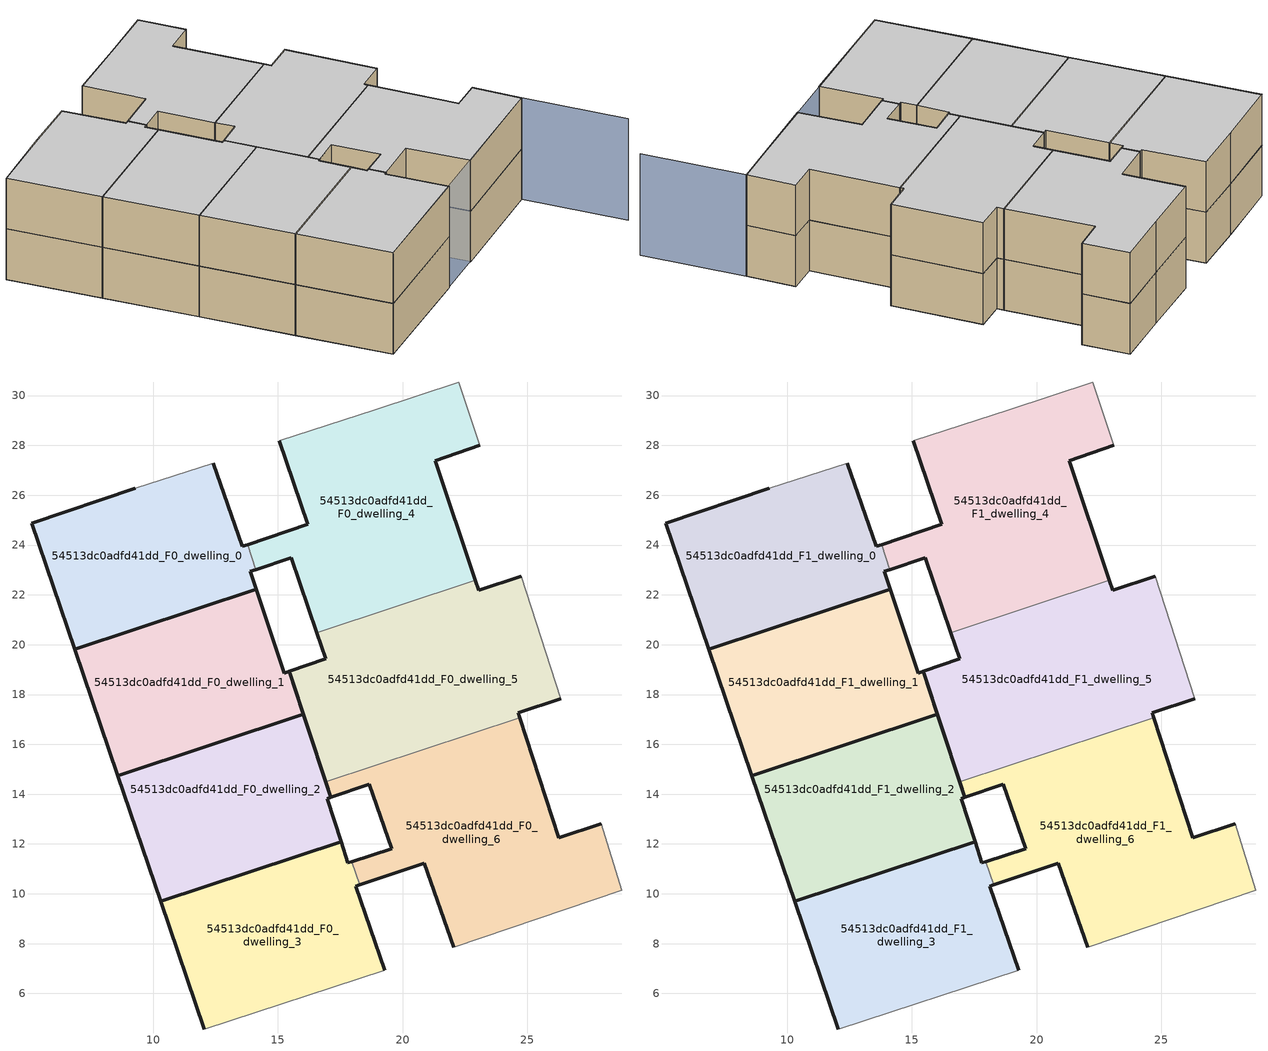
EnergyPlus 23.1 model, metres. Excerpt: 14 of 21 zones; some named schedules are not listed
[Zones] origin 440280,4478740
54513dc0adfd41dd_F0_dwelling_0
 floor ground (EU_floor_Construction): 14.12,22.22 13.88,22.94 14.11,23.01 13.78,24.01 13.57,23.94 12.4,27.29 9.27,26.29 5.11,24.88 6.84,19.82 z0
 wall outside (EU_wall_Construction): 14.11,23.01 13.88,22.94 14.12,22.22 6.83,19.82 / 6.84,19.82 5.11,24.88 9.27,26.29 / 12.4,27.29 13.57,23.94 13.78,24.01 z0:3
 wall adiabatic (EU_wall_Construction): 9.27,26.29 12.4,27.29 z0:3
 wall to 54513dc0adfd41dd_F0_dwelling_4 (EU_wall_Construction): 13.78,24.01 14.11,23.01 z0:3
54513dc0adfd41dd_F0_dwelling_1
 floor ground (EU_floor_Construction): 16.02,17.2 15.45,18.93 15.25,18.86 14.12,22.22 6.84,19.82 8.57,14.74 z0
 wall outside (EU_wall_Construction): 6.83,19.82 14.12,22.22 15.25,18.86 15.45,18.93 16.02,17.2 8.57,14.74 6.84,19.82 z0:3
54513dc0adfd41dd_F0_dwelling_2
 floor ground (EU_floor_Construction): 17.54,12.08 16.98,13.83 17.12,13.87 16.02,17.2 8.57,14.74 10.29,9.69 z0
 wall outside (EU_wall_Construction): 10.29,9.69 8.57,14.74 16.02,17.2 17.12,13.87 16.98,13.83 17.54,12.08 10.29,9.69 z0:3
54513dc0adfd41dd_F0_dwelling_3
 floor ground (EU_floor_Construction): 19.28,6.93 18.13,10.31 18.28,10.36 17.97,11.3 17.81,11.24 17.54,12.08 10.29,9.69 12.04,4.57 z0
 wall outside (EU_wall_Construction): 18.28,10.36 18.13,10.31 19.28,6.93 / 12.04,4.57 10.29,9.69 17.54,12.08 17.81,11.24 17.97,11.3 z0:3
 wall adiabatic (EU_wall_Construction): 19.28,6.93 12.04,4.57 z0:3
 wall to 54513dc0adfd41dd_F0_dwelling_6 (EU_wall_Construction): 17.97,11.3 18.28,10.36 z0:3
54513dc0adfd41dd_F0_dwelling_4
 floor ground (EU_floor_Construction): 22.93,22.58 21.32,27.38 23.1,28 22.26,30.54 18.9,29.44 15.06,28.19 16.18,24.83 13.78,24.01 14.11,23.01 15.54,23.48 16.56,20.48 z0
 wall outside (EU_wall_Construction): 23.1,28 21.32,27.38 22.93,22.58 / 16.56,20.48 15.54,23.48 14.11,23.01 / 13.78,24.01 16.18,24.83 15.06,28.19 z0:3
 wall adiabatic (EU_wall_Construction): 15.06,28.19 18.9,29.44 22.26,30.54 23.1,28 z0:3
 wall to 54513dc0adfd41dd_F0_dwelling_5 (EU_wall_Construction): 22.93,22.58 16.56,20.48 z0:3
54513dc0adfd41dd_F0_dwelling_5
 floor ground (EU_floor_Construction): 24.71,17.06 24.65,17.27 26.35,17.83 24.78,22.74 23.06,22.19 22.93,22.58 16.56,20.48 16.91,19.43 15.45,18.93 16.91,14.49 z0
 wall outside (EU_wall_Construction): 26.35,17.83 24.65,17.27 24.71,17.06 / 16.91,14.49 15.45,18.93 16.91,19.43 16.56,20.48 / 22.93,22.58 23.06,22.19 24.78,22.74 z0:3
 wall adiabatic (EU_wall_Construction): 24.78,22.74 26.35,17.83 z0:3
 wall to 54513dc0adfd41dd_F0_dwelling_6 (EU_wall_Construction): 24.71,17.06 16.91,14.49 z0:3
54513dc0adfd41dd_F0_dwelling_6
 floor ground (EU_floor_Construction): 28.8,10.14 27.99,12.8 26.27,12.25 24.71,17.06 16.91,14.49 17.12,13.87 18.65,14.4 19.56,11.82 17.97,11.3 18.28,10.36 20.88,11.23 22.06,7.86 z0
 wall outside (EU_wall_Construction): 22.06,7.86 20.88,11.23 18.28,10.36 / 17.97,11.3 19.56,11.82 18.65,14.4 17.12,13.87 16.91,14.49 / 24.71,17.06 26.27,12.25 27.99,12.8 z0:3
 wall adiabatic (EU_wall_Construction): 27.99,12.8 28.8,10.14 22.06,7.86 z0:3
54513dc0adfd41dd_F1_dwelling_0
 floor to 54513dc0adfd41dd_F0_dwelling_0 (EU_floor_Construction): 14.12,22.22 13.88,22.94 14.11,23.01 13.78,24.01 13.57,23.94 12.4,27.29 9.27,26.29 5.11,24.88 6.83,19.82 z3
 wall outside (EU_wall_Construction): 14.11,23.01 13.88,22.94 14.12,22.22 6.83,19.82 / 6.84,19.82 5.11,24.88 9.27,26.29 / 12.4,27.29 13.57,23.94 13.78,24.01 z3:6
 wall adiabatic (EU_wall_Construction): 9.27,26.29 12.4,27.29 z3:6
 wall to 54513dc0adfd41dd_F1_dwelling_4 (EU_wall_Construction): 13.78,24.01 14.11,23.01 z3:6
 ceiling to 54513dc0adfd41dd_F2_dwelling_0 (EU_floor_Construction): 12.4,27.29 13.57,23.94 13.78,24.01 14.11,23.01 13.88,22.94 14.12,22.22 6.83,19.82 5.11,24.88 9.27,26.29 z6
54513dc0adfd41dd_F1_dwelling_1
 floor to 54513dc0adfd41dd_F0_dwelling_1 (EU_floor_Construction): 16.02,17.2 15.45,18.93 15.25,18.86 14.12,22.22 6.83,19.82 8.57,14.74 z3
 wall outside (EU_wall_Construction): 6.83,19.82 14.12,22.22 15.25,18.86 15.45,18.93 16.02,17.2 8.57,14.74 6.84,19.82 z3:6
 ceiling to 54513dc0adfd41dd_F2_dwelling_1 (EU_floor_Construction): 14.12,22.22 15.25,18.86 15.45,18.93 16.02,17.2 8.57,14.74 6.83,19.82 z6
54513dc0adfd41dd_F1_dwelling_2
 floor to 54513dc0adfd41dd_F0_dwelling_2 (EU_floor_Construction): 17.54,12.08 16.98,13.83 17.12,13.87 16.02,17.2 8.57,14.74 10.29,9.69 z3
 wall outside (EU_wall_Construction): 10.29,9.69 8.57,14.74 16.02,17.2 17.12,13.87 16.98,13.83 17.54,12.08 10.29,9.69 z3:6
 ceiling to 54513dc0adfd41dd_F2_dwelling_2 (EU_floor_Construction): 16.02,17.2 17.12,13.87 16.98,13.83 17.54,12.08 10.29,9.69 8.57,14.74 z6
54513dc0adfd41dd_F1_dwelling_3
 floor to 54513dc0adfd41dd_F0_dwelling_3 (EU_floor_Construction): 19.28,6.93 18.13,10.31 18.28,10.36 17.97,11.3 17.81,11.24 17.54,12.08 10.29,9.69 12.04,4.57 z3
 wall outside (EU_wall_Construction): 18.28,10.36 18.13,10.31 19.28,6.93 / 12.04,4.57 10.29,9.69 17.54,12.08 17.81,11.24 17.97,11.3 z3:6
 wall adiabatic (EU_wall_Construction): 19.28,6.93 12.04,4.57 z3:6
 wall to 54513dc0adfd41dd_F1_dwelling_6 (EU_wall_Construction): 17.97,11.3 18.28,10.36 z3:6
 ceiling to 54513dc0adfd41dd_F2_dwelling_3 (EU_floor_Construction): 17.97,11.3 18.28,10.36 18.13,10.31 19.28,6.93 12.04,4.57 10.29,9.69 17.54,12.08 17.81,11.24 z6
54513dc0adfd41dd_F1_dwelling_4
 floor to 54513dc0adfd41dd_F0_dwelling_4 (EU_floor_Construction): 22.93,22.58 21.32,27.38 23.1,28 22.26,30.54 18.9,29.44 15.06,28.19 16.18,24.83 13.78,24.01 14.11,23.01 15.54,23.48 16.56,20.48 z3
 wall outside (EU_wall_Construction): 23.1,28 21.32,27.38 22.93,22.58 / 16.56,20.48 15.54,23.48 14.11,23.01 / 13.78,24.01 16.18,24.83 15.06,28.19 z3:6
 wall adiabatic (EU_wall_Construction): 15.06,28.19 18.9,29.44 22.26,30.54 23.1,28 z3:6
 wall to 54513dc0adfd41dd_F1_dwelling_5 (EU_wall_Construction): 22.93,22.58 16.56,20.48 z3:6
 ceiling to 54513dc0adfd41dd_F2_dwelling_4 (EU_floor_Construction): 22.26,30.54 23.1,28 21.32,27.38 22.93,22.58 16.56,20.48 15.54,23.48 14.11,23.01 13.78,24.01 16.18,24.83 15.06,28.19 18.9,29.44 z6
54513dc0adfd41dd_F1_dwelling_5
 floor to 54513dc0adfd41dd_F0_dwelling_5 (EU_floor_Construction): 24.71,17.06 24.65,17.27 26.35,17.83 24.77,22.74 23.06,22.19 22.93,22.58 16.56,20.48 16.91,19.43 15.45,18.93 16.91,14.49 z3
 wall outside (EU_wall_Construction): 26.35,17.83 24.65,17.27 24.71,17.06 / 16.91,14.49 15.45,18.93 16.91,19.43 16.56,20.48 / 22.93,22.58 23.06,22.19 24.78,22.74 z3:6
 wall adiabatic (EU_wall_Construction): 24.78,22.74 26.35,17.83 z3:6
 wall to 54513dc0adfd41dd_F1_dwelling_6 (EU_wall_Construction): 24.71,17.06 16.91,14.49 z3:6
 ceiling to 54513dc0adfd41dd_F2_dwelling_5 (EU_floor_Construction): 24.77,22.74 26.35,17.83 24.65,17.27 24.71,17.06 16.91,14.49 15.45,18.93 16.91,19.43 16.56,20.48 22.93,22.58 23.06,22.19 z6
54513dc0adfd41dd_F1_dwelling_6
 floor to 54513dc0adfd41dd_F0_dwelling_6 (EU_floor_Construction): 28.8,10.14 27.99,12.8 26.27,12.25 24.71,17.06 16.91,14.49 17.12,13.87 18.65,14.4 19.56,11.82 17.97,11.3 18.28,10.36 20.88,11.23 22.06,7.86 z3
 wall outside (EU_wall_Construction): 22.06,7.86 20.88,11.23 18.28,10.36 / 17.97,11.3 19.56,11.82 18.65,14.4 17.12,13.87 16.91,14.49 / 24.71,17.06 26.27,12.25 27.99,12.8 z3:6
 wall adiabatic (EU_wall_Construction): 27.99,12.8 28.8,10.14 22.06,7.86 z3:6
 ceiling to 54513dc0adfd41dd_F2_dwelling_6 (EU_floor_Construction): 24.71,17.06 26.27,12.25 27.99,12.8 28.8,10.14 22.06,7.86 20.88,11.23 18.28,10.36 17.97,11.3 19.56,11.82 18.65,14.4 17.12,13.87 16.91,14.49 z6
shading: 12.04,4.57 28.8,10.15 / 28.8,10.15 30.67,4.54 z0:6
[Building]
EU S2 Campaign: North Axis=0; Terrain=City; Solar Distribution=FullExterior
[Site:Location]
Madrid: Latitude=40.5; Longitude=-3.5; Time Zone=1; Elevation=609
[SizingPeriod:WeatherFileDays]
AnnualSizingPeriod: Begin Month=1; Begin Day of Month=1; End Month=12; End Day of Month=31; Day of Week for Start Day=Monday; Use Weather File Daylight Saving Period=No; Use Weather File Rain and Snow Indicators=No
[MATERIAL]
EU_InternalMass_Material: Roughness=MediumRough; Thickness=0.1; Conductivity=1; Density=1800; Specific Heat=900; Thermal Absorptance=0.9; Solar Absorptance=0.7; Visible Absorptance=0.7
[MATERIAL:NOMASS] Roughness=MediumRough; Thermal Absorptance=0.9; Solar Absorptance=0.7; Visible Absorptance=0.7
Name | Thermal Resistance
EU_wall_NoMass | 0.419739
EU_floor_NoMass | 0.608284
[CONSTRUCTION]
EU_wall_Construction: EU_wall_NoMass
EU_floor_Construction: EU_floor_NoMass
EU_InternalMass_Construction: EU_InternalMass_Material
[ZONE] Type=1; Multiplier=1; Ceiling Height=autocalculate; Floor Area=autocalculate; Part of Total Floor Area=Yes
Name | Volume
54513dc0adfd41dd_F0_dwelling_0 | 124.376
54513dc0adfd41dd_F1_dwelling_0 | 124.375
54513dc0adfd41dd_F0_dwelling_1 | 124.39
54513dc0adfd41dd_F1_dwelling_1 | 124.389
54513dc0adfd41dd_F0_dwelling_2; 54513dc0adfd41dd_F1_dwelling_2 | 124.381
54513dc0adfd41dd_F0_dwelling_3; 54513dc0adfd41dd_F1_dwelling_3 | 124.374
54513dc0adfd41dd_F0_dwelling_4; 54513dc0adfd41dd_F1_dwelling_4 | 165.84
54513dc0adfd41dd_F0_dwelling_5; 54513dc0adfd41dd_F1_dwelling_5 | 165.824
54513dc0adfd41dd_F0_dwelling_6; 54513dc0adfd41dd_F1_dwelling_6 | 165.831
[INTERNALMASS] Construction=EU_InternalMass_Construction
Name | Zone or ZoneList | Surface Area
54513dc0adfd41dd_F0_dwelling_0_EU_InternalMass | 54513dc0adfd41dd_F0_dwelling_0 | 41.4585
54513dc0adfd41dd_F0_dwelling_1_EU_InternalMass | 54513dc0adfd41dd_F0_dwelling_1 | 41.4634
54513dc0adfd41dd_F0_dwelling_2_EU_InternalMass | 54513dc0adfd41dd_F0_dwelling_2 | 41.4605
54513dc0adfd41dd_F0_dwelling_3_EU_InternalMass | 54513dc0adfd41dd_F0_dwelling_3 | 41.458
54513dc0adfd41dd_F0_dwelling_4_EU_InternalMass | 54513dc0adfd41dd_F0_dwelling_4 | 55.2801
54513dc0adfd41dd_F0_dwelling_5_EU_InternalMass | 54513dc0adfd41dd_F0_dwelling_5 | 55.2747
54513dc0adfd41dd_F0_dwelling_6_EU_InternalMass | 54513dc0adfd41dd_F0_dwelling_6 | 55.2771
54513dc0adfd41dd_F1_dwelling_0_EU_InternalMass | 54513dc0adfd41dd_F1_dwelling_0 | 41.4585
54513dc0adfd41dd_F1_dwelling_1_EU_InternalMass | 54513dc0adfd41dd_F1_dwelling_1 | 41.4634
54513dc0adfd41dd_F1_dwelling_2_EU_InternalMass | 54513dc0adfd41dd_F1_dwelling_2 | 41.4605
54513dc0adfd41dd_F1_dwelling_3_EU_InternalMass | 54513dc0adfd41dd_F1_dwelling_3 | 41.458
54513dc0adfd41dd_F1_dwelling_4_EU_InternalMass | 54513dc0adfd41dd_F1_dwelling_4 | 55.2801
54513dc0adfd41dd_F1_dwelling_5_EU_InternalMass | 54513dc0adfd41dd_F1_dwelling_5 | 55.2747
54513dc0adfd41dd_F1_dwelling_6_EU_InternalMass | 54513dc0adfd41dd_F1_dwelling_6 | 55.2771
[OTHEREQUIPMENT] Fuel Type=Electricity; Design Level Calculation Method=Watts/Area; Power per Zone Floor Area=1; Fraction Latent=0; Fraction Radiant=0; Fraction Lost=0; Carbon Dioxide Generation Rate=0; EndUse Subcategory=EU_Step8_InternalGains
Name | Zone or ZoneList or Space or SpaceList | Schedule
EU_Step8_InternalGain_54513dc0adfd41dd_F0_dwelling_0_f000 | 54513dc0adfd41dd_F0_dwelling_0 | EU_Step8_GainSchedule_54513dc0adfd41dd_F0_dwelling_0_f000
EU_Step8_InternalGain_54513dc0adfd41dd_F0_dwelling_1_f000 | 54513dc0adfd41dd_F0_dwelling_1 | EU_Step8_GainSchedule_54513dc0adfd41dd_F0_dwelling_1_f000
EU_Step8_InternalGain_54513dc0adfd41dd_F0_dwelling_2_f000 | 54513dc0adfd41dd_F0_dwelling_2 | EU_Step8_GainSchedule_54513dc0adfd41dd_F0_dwelling_2_f000
EU_Step8_InternalGain_54513dc0adfd41dd_F0_dwelling_3_f000 | 54513dc0adfd41dd_F0_dwelling_3 | EU_Step8_GainSchedule_54513dc0adfd41dd_F0_dwelling_3_f000
EU_Step8_InternalGain_54513dc0adfd41dd_F0_dwelling_4_f000 | 54513dc0adfd41dd_F0_dwelling_4 | EU_Step8_GainSchedule_54513dc0adfd41dd_F0_dwelling_4_f000
EU_Step8_InternalGain_54513dc0adfd41dd_F0_dwelling_5_f000 | 54513dc0adfd41dd_F0_dwelling_5 | EU_Step8_GainSchedule_54513dc0adfd41dd_F0_dwelling_5_f000
EU_Step8_InternalGain_54513dc0adfd41dd_F0_dwelling_6_f000 | 54513dc0adfd41dd_F0_dwelling_6 | EU_Step8_GainSchedule_54513dc0adfd41dd_F0_dwelling_6_f000
EU_Step8_InternalGain_54513dc0adfd41dd_F1_dwelling_0_f000 | 54513dc0adfd41dd_F1_dwelling_0 | EU_Step8_GainSchedule_54513dc0adfd41dd_F1_dwelling_0_f000
EU_Step8_InternalGain_54513dc0adfd41dd_F1_dwelling_1_f000 | 54513dc0adfd41dd_F1_dwelling_1 | EU_Step8_GainSchedule_54513dc0adfd41dd_F1_dwelling_1_f000
EU_Step8_InternalGain_54513dc0adfd41dd_F1_dwelling_2_f000 | 54513dc0adfd41dd_F1_dwelling_2 | EU_Step8_GainSchedule_54513dc0adfd41dd_F1_dwelling_2_f000
EU_Step8_InternalGain_54513dc0adfd41dd_F1_dwelling_3_f000 | 54513dc0adfd41dd_F1_dwelling_3 | EU_Step8_GainSchedule_54513dc0adfd41dd_F1_dwelling_3_f000
EU_Step8_InternalGain_54513dc0adfd41dd_F1_dwelling_4_f000 | 54513dc0adfd41dd_F1_dwelling_4 | EU_Step8_GainSchedule_54513dc0adfd41dd_F1_dwelling_4_f000
EU_Step8_InternalGain_54513dc0adfd41dd_F1_dwelling_5_f000 | 54513dc0adfd41dd_F1_dwelling_5 | EU_Step8_GainSchedule_54513dc0adfd41dd_F1_dwelling_5_f000
EU_Step8_InternalGain_54513dc0adfd41dd_F1_dwelling_6_f000 | 54513dc0adfd41dd_F1_dwelling_6 | EU_Step8_GainSchedule_54513dc0adfd41dd_F1_dwelling_6_f000
[ZONEVENTILATION:DESIGNFLOWRATE] Schedule=EU_AlwaysOn; Design Flow Rate Calculation Method=AirChanges/Hour; Air Changes per Hour=0.703302; Ventilation Type=Natural; Fan Pressure Rise=0; Fan Total Efficiency=1; Constant Term Coefficient=1; Temperature Term Coefficient=0; Velocity Term Coefficient=0; Velocity Squared Term Coefficient=0; Minimum Indoor Temperature=-100; Maximum Indoor Temperature=100; Delta Temperature=-100; Minimum Outdoor Temperature=-100; Maximum Outdoor Temperature=100; Maximum Wind Speed=40
Name | Zone or ZoneList or Space or SpaceList
EU_ConstantAir_54513dc0adfd41dd_F0_dwelling_0 | 54513dc0adfd41dd_F0_dwelling_0
EU_ConstantAir_54513dc0adfd41dd_F0_dwelling_1 | 54513dc0adfd41dd_F0_dwelling_1
EU_ConstantAir_54513dc0adfd41dd_F0_dwelling_2 | 54513dc0adfd41dd_F0_dwelling_2
EU_ConstantAir_54513dc0adfd41dd_F0_dwelling_3 | 54513dc0adfd41dd_F0_dwelling_3
EU_ConstantAir_54513dc0adfd41dd_F0_dwelling_4 | 54513dc0adfd41dd_F0_dwelling_4
EU_ConstantAir_54513dc0adfd41dd_F0_dwelling_5 | 54513dc0adfd41dd_F0_dwelling_5
EU_ConstantAir_54513dc0adfd41dd_F0_dwelling_6 | 54513dc0adfd41dd_F0_dwelling_6
EU_ConstantAir_54513dc0adfd41dd_F1_dwelling_0 | 54513dc0adfd41dd_F1_dwelling_0
EU_ConstantAir_54513dc0adfd41dd_F1_dwelling_1 | 54513dc0adfd41dd_F1_dwelling_1
EU_ConstantAir_54513dc0adfd41dd_F1_dwelling_2 | 54513dc0adfd41dd_F1_dwelling_2
EU_ConstantAir_54513dc0adfd41dd_F1_dwelling_3 | 54513dc0adfd41dd_F1_dwelling_3
EU_ConstantAir_54513dc0adfd41dd_F1_dwelling_4 | 54513dc0adfd41dd_F1_dwelling_4
EU_ConstantAir_54513dc0adfd41dd_F1_dwelling_5 | 54513dc0adfd41dd_F1_dwelling_5
EU_ConstantAir_54513dc0adfd41dd_F1_dwelling_6 | 54513dc0adfd41dd_F1_dwelling_6
[HVACTEMPLATE:THERMOSTAT] Constant Heating Setpoint=20; Constant Cooling Setpoint=50
EU_HeatOnly_54513dc0adfd41dd_F0_dwelling_0; EU_HeatOnly_54513dc0adfd41dd_F0_dwelling_1; EU_HeatOnly_54513dc0adfd41dd_F0_dwelling_2; EU_HeatOnly_54513dc0adfd41dd_F0_dwelling_3; EU_HeatOnly_54513dc0adfd41dd_F0_dwelling_4; EU_HeatOnly_54513dc0adfd41dd_F0_dwelling_5; EU_HeatOnly_54513dc0adfd41dd_F0_dwelling_6; EU_HeatOnly_54513dc0adfd41dd_F1_dwelling_0; EU_HeatOnly_54513dc0adfd41dd_F1_dwelling_1; EU_HeatOnly_54513dc0adfd41dd_F1_dwelling_2; EU_HeatOnly_54513dc0adfd41dd_F1_dwelling_3; EU_HeatOnly_54513dc0adfd41dd_F1_dwelling_4; EU_HeatOnly_54513dc0adfd41dd_F1_dwelling_5; EU_HeatOnly_54513dc0adfd41dd_F1_dwelling_6; EU_HeatOnly_54513dc0adfd41dd_F2_dwelling_0; EU_HeatOnly_54513dc0adfd41dd_F2_dwelling_1; EU_HeatOnly_54513dc0adfd41dd_F2_dwelling_2; EU_HeatOnly_54513dc0adfd41dd_F2_dwelling_3; EU_HeatOnly_54513dc0adfd41dd_F2_dwelling_4; EU_HeatOnly_54513dc0adfd41dd_F2_dwelling_5; EU_HeatOnly_54513dc0adfd41dd_F2_dwelling_6
[HVACTEMPLATE:ZONE:IDEALLOADSAIRSYSTEM] System Availability Schedule=EU_AlwaysOn; Maximum Heating Supply Air Temperature=50; Minimum Cooling Supply Air Temperature=13; Maximum Heating Supply Air Humidity Ratio=0.0156; Minimum Cooling Supply Air Humidity Ratio=0.0077; Heating Limit=NoLimit; Cooling Limit=NoLimit; Heating Availability Schedule=EU_AlwaysOn; Cooling Availability Schedule=EU_CoolingOff; Dehumidification Control Type=ConstantSensibleHeatRatio; Cooling Sensible Heat Ratio=0.7; Dehumidification Setpoint=60; Humidification Control Type=None; Humidification Setpoint=30; Outdoor Air Method=None; Outdoor Air Flow Rate per Person=0.00944; Outdoor Air Flow Rate per Zone Floor Area=0; Outdoor Air Flow Rate per Zone=0; Demand Controlled Ventilation Type=None; Outdoor Air Economizer Type=NoEconomizer; Heat Recovery Type=None; Sensible Heat Recovery Effectiveness=0.7; Latent Heat Recovery Effectiveness=0.65
Name | Template Thermostat
54513dc0adfd41dd_F0_dwelling_0 | EU_HeatOnly_54513dc0adfd41dd_F0_dwelling_0
54513dc0adfd41dd_F0_dwelling_1 | EU_HeatOnly_54513dc0adfd41dd_F0_dwelling_1
54513dc0adfd41dd_F0_dwelling_2 | EU_HeatOnly_54513dc0adfd41dd_F0_dwelling_2
54513dc0adfd41dd_F0_dwelling_3 | EU_HeatOnly_54513dc0adfd41dd_F0_dwelling_3
54513dc0adfd41dd_F0_dwelling_4 | EU_HeatOnly_54513dc0adfd41dd_F0_dwelling_4
54513dc0adfd41dd_F0_dwelling_5 | EU_HeatOnly_54513dc0adfd41dd_F0_dwelling_5
54513dc0adfd41dd_F0_dwelling_6 | EU_HeatOnly_54513dc0adfd41dd_F0_dwelling_6
54513dc0adfd41dd_F1_dwelling_0 | EU_HeatOnly_54513dc0adfd41dd_F1_dwelling_0
54513dc0adfd41dd_F1_dwelling_1 | EU_HeatOnly_54513dc0adfd41dd_F1_dwelling_1
54513dc0adfd41dd_F1_dwelling_2 | EU_HeatOnly_54513dc0adfd41dd_F1_dwelling_2
54513dc0adfd41dd_F1_dwelling_3 | EU_HeatOnly_54513dc0adfd41dd_F1_dwelling_3
54513dc0adfd41dd_F1_dwelling_4 | EU_HeatOnly_54513dc0adfd41dd_F1_dwelling_4
54513dc0adfd41dd_F1_dwelling_5 | EU_HeatOnly_54513dc0adfd41dd_F1_dwelling_5
54513dc0adfd41dd_F1_dwelling_6 | EU_HeatOnly_54513dc0adfd41dd_F1_dwelling_6
[SIZING:ZONE]
54513dc0adfd41dd_F0_dwelling_0: Zone Cooling Design Supply Air Temperature Input Method=SupplyAirTemperature; Zone Cooling Design Supply Air Temperature=13; Zone Heating Design Supply Air Temperature Input Method=SupplyAirTemperature; Zone Heating Design Supply Air Temperature=50; Zone Cooling Design Supply Air Humidity Ratio=0.008; Zone Heating Design Supply Air Humidity Ratio=0.008; Cooling Design Air Flow Method=DesignDay; Cooling Design Air Flow Rate=0; Cooling Minimum Air Flow per Zone Floor Area=0.000762; Cooling Minimum Air Flow=0; Cooling Minimum Air Flow Fraction=0.2; Heating Design Air Flow Method=DesignDay; Heating Design Air Flow Rate=0; Heating Maximum Air Flow per Zone Floor Area=0.002032; Heating Maximum Air Flow=0.141576; Heating Maximum Air Flow Fraction=0.3; Account for Dedicated Outdoor Air System=No; Dedicated Outdoor Air System Control Strategy=NeutralSupplyAir; Dedicated Outdoor Air Low Setpoint Temperature for Design=autosize; Dedicated Outdoor Air High Setpoint Temperature for Design=autosize; Zone Load Sizing Method=Sensible Load Only No Latent Load; Zone Latent Cooling Design Supply Air Humidity Ratio Input Method=HumidityRatioDifference; Zone Cooling Design Supply Air Humidity Ratio Difference=0.005; Zone Latent Heating Design Supply Air Humidity Ratio Input Method=HumidityRatioDifference; Zone Humidification Design Supply Air Humidity Ratio Difference=0.005
